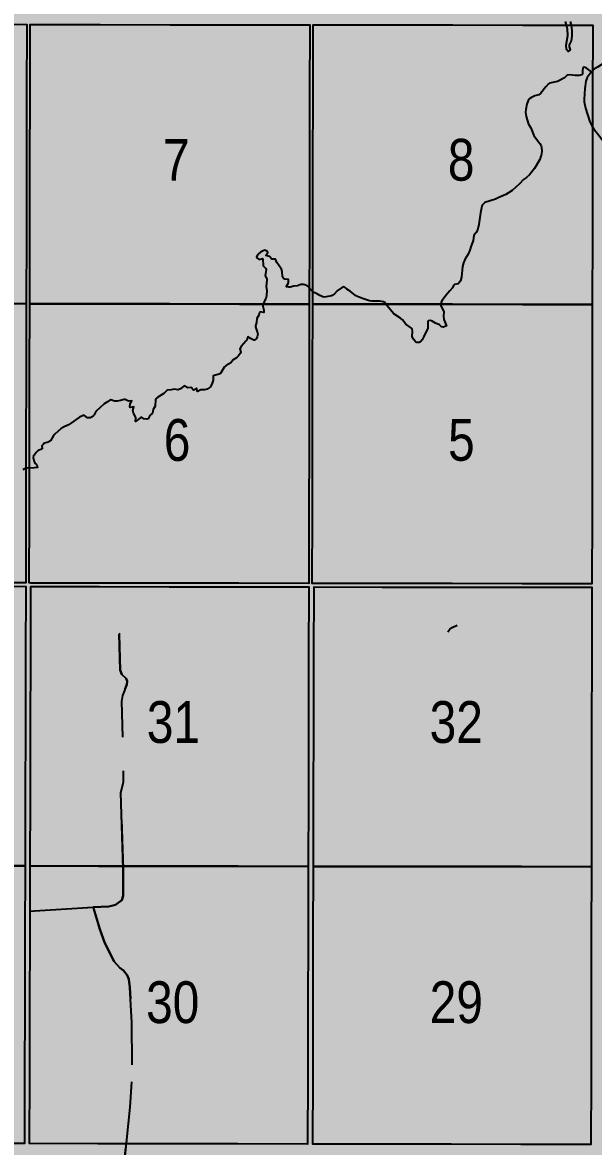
# Model space of a CAD drawing. Extents: x 403018 to 417191, y 6033193 to 6042673.
# Drawn here: x 414358.1 to 414467.5, y 6037482.5 to 6037697.9 of the extents above; entities that cross this region are included whole.
import ezdxf

# ---------------------------------------------------------------- set-up
doc = ezdxf.new("R2010")
doc.units = 0
doc.header["$LTSCALE"] = 5
doc.linetypes.add('DASHED2', pattern=[9.525, 6.35, -3.175])
for name, color, linetype in [('Quarters', 8, 'Continuous'), ('RoadSeg', 57, 'DASHED2'), ('T-WATER', 160, 'Continuous')]:
    doc.layers.add(name, color=color, linetype=linetype)
doc.layers.add('ROUTE-MAP-BACKGROUND-H', color=7, linetype='Continuous', true_color=0xf0ebff)
doc.styles.add('120', font='ARIALN.TTF', dxfattribs={"height": 13})

msp = doc.modelspace()

# ---------------------------------------------------------------- hatches: boundary and pattern name
at = {"layer": 'ROUTE-MAP-BACKGROUND-H'}
h = msp.add_hatch(color=256, dxfattribs=at)
h.dxf.hatch_style = 1
h.paths.add_polyline_path([(412923.423, 6037807.465), (416092.9, 6037807.465), (416092.9, 6035965.758), (412923.423, 6035965.758)])

# ---------------------------------------------------------------- linework, layer by layer
at = {"layer": 'Quarters'}
for points in [[(414358.801, 6037657.393), (414358.776, 6037644.017), (414345.398, 6037644.082), (414332.02, 6037644.147), (414318.642, 6037644.212), (414305.598, 6037644.276), (414305.637, 6037657.666), (414305.675, 6037671.056), (414305.713, 6037684.446), (414305.752, 6037697.836), (414318.782, 6037697.759), (414332.147, 6037697.679), (414345.511, 6037697.6), (414358.876, 6037697.52), (414358.851, 6037684.144), (414358.826, 6037670.768), (414358.801, 6037657.393)], [(414372.836, 6037643.998), (414359.446, 6037644.016), (414359.471, 6037657.392), (414359.496, 6037670.768), (414359.521, 6037684.144), (414359.546, 6037697.52), (414372.925, 6037697.512), (414386.304, 6037697.504), (414399.694, 6037697.499), (414413.084, 6037697.494), (414413.063, 6037684.11), (414413.041, 6037670.726), (414413.019, 6037657.338), (414412.996, 6037643.95), (414399.611, 6037643.965), (414386.227, 6037643.979), (414372.836, 6037643.998)], [(414427.055, 6037643.932), (414413.666, 6037643.949), (414413.688, 6037657.337), (414413.711, 6037670.725), (414413.733, 6037684.109), (414413.754, 6037697.493), (414427.139, 6037697.474), (414440.525, 6037697.454), (414453.913, 6037697.438), (414467.301, 6037697.421), (414467.281, 6037684.038), (414467.262, 6037670.655), (414467.242, 6037657.269), (414467.222, 6037643.882), (414453.833, 6037643.899), (414440.444, 6037643.916), (414427.055, 6037643.932)], [(414358.701, 6037603.886), (414358.676, 6037590.508), (414345.285, 6037590.555), (414331.893, 6037590.601), (414331.894, 6037590.936), (414318.502, 6037590.983), (414305.446, 6037591.028), (414305.483, 6037604.094), (414305.522, 6037617.496), (414305.56, 6037630.886), (414305.598, 6037644.276), (414318.642, 6037644.212), (414332.02, 6037644.147), (414345.398, 6037644.082), (414358.776, 6037644.017), (414358.751, 6037630.64), (414358.726, 6037617.264), (414358.701, 6037603.886)], [(414359.681, 6037590.507), (414359.346, 6037590.508), (414359.371, 6037603.885), (414359.396, 6037617.263), (414359.421, 6037630.639), (414359.446, 6037644.016), (414372.836, 6037643.998), (414386.227, 6037643.979), (414399.611, 6037643.965), (414412.996, 6037643.95), (414412.974, 6037630.561), (414412.951, 6037617.173), (414412.931, 6037603.802), (414412.91, 6037590.431), (414399.519, 6037590.451), (414386.129, 6037590.471), (414372.737, 6037590.489), (414359.681, 6037590.507)], [(414413.915, 6037590.429), (414413.58, 6037590.43), (414413.6, 6037603.801), (414413.621, 6037617.172), (414413.643, 6037630.561), (414413.666, 6037643.949), (414427.055, 6037643.932), (414440.444, 6037643.916), (414453.833, 6037643.899), (414467.222, 6037643.882), (414467.203, 6037630.502), (414467.183, 6037617.121), (414467.163, 6037603.738), (414467.143, 6037590.355), (414453.753, 6037590.373), (414440.362, 6037590.392), (414426.971, 6037590.411), (414413.915, 6037590.429)], [(414358.576, 6037549.67), (414358.543, 6037536.281), (414345.146, 6037536.328), (414331.75, 6037536.376), (414318.353, 6037536.423), (414305.291, 6037536.47), (414305.329, 6037549.857), (414305.366, 6037563.244), (414305.405, 6037576.634), (414305.443, 6037590.023), (414318.5, 6037589.978), (414331.892, 6037589.932), (414345.283, 6037589.885), (414358.675, 6037589.839), (414358.642, 6037576.449), (414358.608, 6037563.058), (414358.576, 6037549.67)], [(414372.609, 6037536.262), (414359.547, 6037536.28), (414359.58, 6037549.668), (414359.613, 6037563.057), (414359.646, 6037576.447), (414359.679, 6037589.838), (414372.736, 6037589.82), (414386.127, 6037589.801), (414399.518, 6037589.781), (414412.909, 6037589.761), (414412.881, 6037576.371), (414412.852, 6037562.98), (414412.824, 6037549.592), (414412.797, 6037536.204), (414399.401, 6037536.224), (414386.005, 6037536.243), (414372.609, 6037536.262)], [(414426.862, 6037536.184), (414413.801, 6037536.202), (414413.829, 6037549.591), (414413.857, 6037562.979), (414413.885, 6037576.369), (414413.914, 6037589.76), (414426.97, 6037589.741), (414440.361, 6037589.723), (414453.752, 6037589.704), (414467.142, 6037589.685), (414467.119, 6037576.294), (414467.095, 6037562.904), (414467.072, 6037549.515), (414467.049, 6037536.127), (414453.653, 6037536.146), (414440.258, 6037536.165), (414426.862, 6037536.184)], [(414358.445, 6037496.115), (414358.413, 6037483.062), (414345.012, 6037483.111), (414331.61, 6037483.159), (414318.208, 6037483.208), (414305.141, 6037483.255), (414305.178, 6037496.308), (414305.215, 6037509.695), (414305.253, 6037523.082), (414305.291, 6037536.47), (414318.353, 6037536.423), (414331.75, 6037536.376), (414345.146, 6037536.328), (414358.543, 6037536.281), (414358.51, 6037522.893), (414358.478, 6037509.504), (414358.445, 6037496.115)], [(414372.484, 6037483.043), (414359.418, 6037483.061), (414359.449, 6037496.114), (414359.482, 6037509.503), (414359.515, 6037522.891), (414359.547, 6037536.28), (414372.609, 6037536.262), (414386.005, 6037536.243), (414399.401, 6037536.224), (414412.797, 6037536.204), (414412.769, 6037522.815), (414412.741, 6037509.427), (414412.713, 6037496.038), (414412.686, 6037482.985), (414399.285, 6037483.004), (414385.885, 6037483.024), (414372.484, 6037483.043)], [(414426.756, 6037482.965), (414413.69, 6037482.983), (414413.717, 6037496.037), (414413.745, 6037509.425), (414413.773, 6037522.814), (414413.801, 6037536.202), (414426.862, 6037536.184), (414440.258, 6037536.165), (414453.653, 6037536.146), (414467.049, 6037536.127), (414467.026, 6037522.739), (414467.003, 6037509.35), (414466.98, 6037495.961), (414466.958, 6037482.908), (414453.557, 6037482.927), (414440.157, 6037482.946), (414426.756, 6037482.965)]]:
    msp.add_lwpolyline(points, close=True, dxfattribs=at)
at = {"layer": 'RoadSeg', "flags": 128}
for points in [[(414495.134, 6037409.072), (414485.611, 6037407.64), (414483.646, 6037407.573), (414482.947, 6037407.74), (414482.247, 6037408.173), (414481.748, 6037408.805), (414475.587, 6037419.261), (414474.655, 6037420.56), (414473.622, 6037421.626), (414448.747, 6037439.574), (414446.749, 6037440.607), (414444.119, 6037441.339), (414439.124, 6037442.005), (414432.097, 6037442.105), (414427.402, 6037441.905), (414425.604, 6037441.406), (414404.891, 6037432.348), (414403.293, 6037431.782), (414402.028, 6037431.582), (414393.969, 6037432.448), (414391.871, 6037432.815), (414390.772, 6037433.347), (414389.607, 6037434.546), (414381.848, 6037445.302), (414379.384, 6037448.066), (414377.319, 6037449.864), (414376.553, 6037450.896), (414376.386, 6037451.695), (414376.853, 6037466.114), (414377.386, 6037475.339), (414377.385, 6037475.838), (414377.619, 6037480.001), (414378.618, 6037490.057), (414379.084, 6037496.784), (414378.984, 6037506.274), (414378.618, 6037512.968), (414378.418, 6037514.566), (414378.085, 6037515.332), (414377.419, 6037516.264), (414376.72, 6037516.764), (414375.654, 6037517.962), (414373.856, 6037521.492), (414372.857, 6037524.19), (414371.591, 6037528.385), (414338.325, 6037526.388), (414305.691, 6037524.656), (414302.294, 6037524.589), (414299.73, 6037524.323), (414287.875, 6037523.69), (414287.742, 6037536.444), (414288.042, 6037569.577), (414288.042, 6037589.924), (414288.275, 6037590.29), (414288.674, 6037590.523), (414292.87, 6037590.523), (414288.674, 6037590.523), (414288.275, 6037590.29), (414288.042, 6037589.924), (414288.042, 6037569.577), (414287.742, 6037536.444), (414287.875, 6037523.69), (414236.56, 6037520.493), (414235.694, 6037520.327), (414233.496, 6037520.327), (414218.944, 6037519.528), (414217.313, 6037518.962), (414214.482, 6037517.263), (414212.317, 6037515.732), (414199.464, 6037507.806), (414190.739, 6037502.245), (414188.208, 6037500.447), (414186.21, 6037499.648), (414181.115, 6037499.614), (414178.651, 6037499.248), (414181.115, 6037499.614), (414186.21, 6037499.648), (414188.208, 6037500.447), (414190.739, 6037502.245), (414199.464, 6037507.806), (414212.317, 6037515.732), (414214.482, 6037517.263), (414217.313, 6037518.962), (414218.944, 6037519.528), (414233.496, 6037520.327), (414235.694, 6037520.327), (414236.56, 6037520.493), (414287.875, 6037523.69), (414299.73, 6037524.323), (414302.294, 6037524.589), (414305.691, 6037524.656), (414338.325, 6037526.388), (414371.591, 6037528.385), (414374.588, 6037528.485), (414375.854, 6037528.852), (414377.119, 6037529.751), (414377.319, 6037530.55), (414377.319, 6037535.745), (414376.886, 6037550.363), (414377.386, 6037552.361), (414377.419, 6037553.993), (414377.019, 6037567.813), (414377.219, 6037568.978), (414378.051, 6037571.076), (414378.085, 6037571.676), (414377.918, 6037572.208), (414377.086, 6037572.941), (414376.753, 6037573.807), (414376.586, 6037580.733), (414376.719, 6037580.833), (414376.586, 6037580.733), (414376.753, 6037573.807), (414377.086, 6037572.941), (414377.918, 6037572.208), (414378.085, 6037571.676), (414378.051, 6037571.076), (414377.219, 6037568.978), (414377.019, 6037567.813), (414377.419, 6037553.993), (414377.386, 6037552.361), (414376.886, 6037550.363), (414377.319, 6037535.745), (414377.319, 6037530.55), (414377.119, 6037529.751), (414375.854, 6037528.852), (414374.588, 6037528.485), (414371.591, 6037528.385)], [(414292.87, 6037590.523), (414288.674, 6037590.523), (414288.275, 6037590.29), (414288.042, 6037589.924), (414288.042, 6037569.577), (414287.742, 6037536.444), (414287.875, 6037523.69), (414299.73, 6037524.323), (414302.294, 6037524.589), (414305.691, 6037524.656), (414338.325, 6037526.388), (414371.591, 6037528.385), (414372.857, 6037524.19), (414373.856, 6037521.492), (414375.654, 6037517.962), (414376.72, 6037516.764), (414377.419, 6037516.264), (414378.085, 6037515.332), (414378.418, 6037514.566), (414378.618, 6037512.968), (414378.984, 6037506.274), (414379.084, 6037496.784), (414378.618, 6037490.057), (414377.619, 6037480.001), (414377.385, 6037475.838), (414377.386, 6037475.339), (414376.853, 6037466.114), (414376.386, 6037451.695), (414376.553, 6037450.896), (414377.319, 6037449.864), (414379.384, 6037448.066), (414381.848, 6037445.302), (414389.607, 6037434.546), (414390.772, 6037433.347), (414391.871, 6037432.815), (414393.969, 6037432.448), (414402.028, 6037431.582), (414403.293, 6037431.782), (414404.891, 6037432.348), (414425.604, 6037441.406), (414427.402, 6037441.905), (414432.097, 6037442.105), (414439.124, 6037442.005), (414444.119, 6037441.339), (414446.749, 6037440.607), (414448.747, 6037439.574), (414466.773, 6037426.568), (414448.747, 6037439.574), (414446.749, 6037440.607), (414444.119, 6037441.339), (414439.124, 6037442.005), (414432.097, 6037442.105), (414427.402, 6037441.905), (414425.604, 6037441.406), (414404.891, 6037432.348), (414403.293, 6037431.782), (414402.028, 6037431.582), (414393.969, 6037432.448), (414391.871, 6037432.815), (414390.772, 6037433.347), (414389.607, 6037434.546), (414381.848, 6037445.302), (414379.384, 6037448.066), (414377.319, 6037449.864), (414376.553, 6037450.896), (414376.386, 6037451.695), (414376.853, 6037466.114), (414377.386, 6037475.339), (414377.385, 6037475.838)]]:
    msp.add_lwpolyline(points, dxfattribs=at)
at = {"layer": 'T-WATER'}
msp.add_lwpolyline([(414462.953, 6037698.096), (414463.148, 6037697.426), (414463.307, 6037696.373), (414463.307, 6037695.278), (414463.143, 6037694.42), (414462.818, 6037693.659), (414462.785, 6037693.232), (414462.966, 6037692.667), (414462.626, 6037692.38), (414462.626, 6037692.38), (414462.306, 6037692.762), (414462.197, 6037693.6), (414462.526, 6037695.452), (414462.478, 6037696.623), (414462.299, 6037697.427), (414462.084, 6037698.097)], dxfattribs=at)
at = {"layer": 'T-WATER', "linetype": 'Continuous', "flags": 128}
for points in [[(414477.549, 6037699.057), (414477.178, 6037697.792), (414476.829, 6037697.133), (414476.346, 6037696.592), (414474.658, 6037694.974), (414473.128, 6037693.257), (414469.833, 6037690.357), (414468.226, 6037689.389), (414467.662, 6037689.016), (414467.468, 6037688.824), (414467.079, 6037688.441)], [(414467.079, 6037688.441), (414466.797, 6037688.652), (414466.79, 6037688.657), (414466.038, 6037689.218), (414465.6, 6037689.381), (414465.5, 6037689.291), (414465.347, 6037688.761), (414465.356, 6037688.027), (414465.233, 6037687.912), (414464.726, 6037687.756), (414464.02, 6037687.755), (414462.86, 6037687.912), (414462.377, 6037687.831), (414461.875, 6037687.297), (414460.579, 6037686.592), (414459.022, 6037686.283), (414458.848, 6037686.157), (414458.319, 6037685.567), (414457.392, 6037684.365), (414456.993, 6037684.066), (414456.206, 6037683.877), (414455.555, 6037683.577), (414455.269, 6037683.349), (414454.959, 6037682.953), (414454.685, 6037682.261), (414454.513, 6037681.255), (414454.451, 6037680.76), (414454.55, 6037679.941), (414455.006, 6037678.436), (414455.418, 6037677.717), (414456.029, 6037676.269), (414456.511, 6037675.556), (414457.161, 6037674.735), (414457.414, 6037674.307), (414457.503, 6037674.037), (414457.549, 6037673.191), (414457.406, 6037672.432), (414457.367, 6037672.322), (414457.137, 6037671.668), (414456.15, 6037669.934), (414455.216, 6037668.74), (414454.64, 6037668.218), (414454.055, 6037667.817), (414453.298, 6037666.986), (414451.861, 6037665.708), (414450.674, 6037664.96), (414449.316, 6037664.381), (414448.7, 6037664.035), (414446.604, 6037663.417), (414446.147, 6037662.924), (414446.059, 6037662.713), (414445.808, 6037661.459), (414445.462, 6037659.189), (414445.196, 6037658.105), (414445.001, 6037657.647), (414444.546, 6037657.109), (414444.426, 6037656.155), (414443.932, 6037654.938), (414443.775, 6037654.27), (414443.443, 6037653.552), (414442.885, 6037652.631), (414442.548, 6037651.881), (414442.385, 6037651.132), (414442.15, 6037649.114), (414441.958, 6037648.426), (414441.861, 6037648.215), (414441.537, 6037647.841), (414440.817, 6037647.726), (414440.659, 6037647.55), (414440.415, 6037647.089), (414439.91, 6037646.47), (414439.187, 6037645.583), (414438.441, 6037644.669), (414438.261, 6037644.326), (414438.176, 6037643.84), (414438.226, 6037643.634), (414438.75, 6037642.554), (414438.739, 6037641.666), (414438.807, 6037640.986), (414439.271, 6037639.81), (414438.702, 6037639.538), (414438.336, 6037639.625), (414437.916, 6037639.953), (414437.202, 6037640.274), (414436.559, 6037640.703), (414436.221, 6037640.804), (414435.761, 6037640.741), (414435.711, 6037640.605), (414435.736, 6037639.862), (414435.689, 6037639.366), (414434.947, 6037637.763)], [(414467.079, 6037688.441), (414466.796, 6037688.162), (414466.216, 6037687.412), (414465.96, 6037686.672), (414465.761, 6037685.294), (414465.648, 6037683.216), (414465.664, 6037682.718), (414465.928, 6037681.513), (414466.774, 6037678.871), (414467.106, 6037678.144), (414467.44, 6037677.596), (414469.724, 6037674.656)], [(414434.947, 6037637.763), (414434.611, 6037637.135), (414434.322, 6037636.738), (414434.077, 6037636.598), (414433.574, 6037636.568), (414433.423, 6037636.649), (414432.944, 6037637.217), (414432.718, 6037637.661), (414432.759, 6037638.737), (414432.683, 6037639.216), (414432.565, 6037639.363), (414431.518, 6037640.127), (414430.854, 6037640.91), (414430.482, 6037641.243), (414429.227, 6037642.06), (414427.838, 6037643.711), (414427.459, 6037644.273), (414427.211, 6037644.412), (414426.507, 6037644.547), (414425.059, 6037644.522), (414424.566, 6037644.606), (414423.178, 6037645.034), (414421.932, 6037645.556), (414421.853, 6037645.621), (414420.834, 6037646.462), (414420.216, 6037646.809), (414419.975, 6037647.039), (414419.581, 6037647.297), (414419.355, 6037647.231), (414418.338, 6037646.494), (414417.838, 6037645.935), (414417.379, 6037645.631), (414417.234, 6037645.535), (414416.224, 6037645.334), (414415.731, 6037645.313), (414415.486, 6037645.393), (414415.046, 6037645.636), (414414.385, 6037646.001), (414413.73, 6037646.272), (414413.127, 6037646.932), (414412.777, 6037647.315), (414412.588, 6037647.448), (414412.459, 6037647.502), (414412.126, 6037647.643), (414411.869, 6037647.711), (414411.369, 6037647.72), (414410.725, 6037647.47), (414410.023, 6037647.4), (414409.324, 6037647.201), (414409.071, 6037647.177), (414408.622, 6037647.278), (414408.643, 6037647.408), (414408.928, 6037647.9), (414409.029, 6037648.204), (414409.013, 6037648.665), (414408.314, 6037648.721), (414408.155, 6037648.811), (414407.843, 6037649.212), (414407.81, 6037650.179), (414407.68, 6037650.66), (414406.816, 6037651.946), (414406.508, 6037652.59), (414405.822, 6037652.574), (414405.361, 6037653.08), (414404.697, 6037653.259), (414405.068, 6037653.853), (414404.97, 6037654.026), (414404.482, 6037654.262), (414404.169, 6037654.175), (414403.676, 6037653.916), (414403.28, 6037653.612), (414403.072, 6037653.404), (414402.882, 6037652.969), (414402.952, 6037652.802), (414403.387, 6037652.503), (414404.017, 6037652.727), (414404.102, 6037652.598), (414404.147, 6037651.304), (414404.695, 6037650.809), (414404.727, 6037650.587), (414404.531, 6037649.368), (414404.851, 6037648.779), (414404.891, 6037648.531), (414404.762, 6037647.328), (414404.856, 6037646.491), (414404.775, 6037645.659), (414404.732, 6037645.215), (414404.643, 6037644.937), (414404.091, 6037643.819), (414404.098, 6037643.561), (414404.279, 6037642.788)], [(414404.279, 6037642.788), (414404.283, 6037642.338), (414403.607, 6037642.499), (414403.493, 6037642.342), (414403.345, 6037641.809), (414402.929, 6037641.211), (414402.876, 6037640.428), (414402.695, 6037639.769), (414402.711, 6037639.604), (414403.082, 6037638.473), (414403.114, 6037638.196), (414403.026, 6037637.704), (414402.881, 6037637.381), (414402.513, 6037637.068), (414402.355, 6037637.071), (414401.871, 6037637.292), (414401.253, 6037637.683), (414401.169, 6037637.577), (414401.007, 6037637.042), (414400.875, 6037636.849), (414399.933, 6037635.836), (414399.716, 6037635.392), (414399.895, 6037634.737), (414399.833, 6037634.56), (414399.389, 6037634.006), (414399.029, 6037633.66), (414398.401, 6037633.287), (414397.952, 6037632.728), (414397.078, 6037632.22), (414396.723, 6037631.868), (414395.99, 6037630.656), (414395.764, 6037630.529), (414395.011, 6037630.362), (414394.568, 6037630.207), (414394.597, 6037629.362), (414394.359, 6037628.628), (414393.991, 6037628.032), (414393.438, 6037627.629), (414392.947, 6037627.514), (414392.211, 6037627.512), (414391.604, 6037627.183), (414391.387, 6037627.845), (414390.8, 6037627.455), (414390.384, 6037627.976), (414389.713, 6037627.934), (414389.062, 6037628.271), (414388.33, 6037627.705), (414387.862, 6037627.542), (414387.211, 6037627.686), (414386.518, 6037627.517), (414385.761, 6037627.485), (414385.627, 6037627.344), (414385.16, 6037626.853), (414383.98, 6037626.113), (414383.593, 6037625.811), (414383.531, 6037625.663), (414383.466, 6037624.425), (414383.067, 6037623.766), (414382.99, 6037623.076), (414382.476, 6037622.576), (414382.153, 6037621.968), (414381.882, 6037621.885), (414381.292, 6037622), (414380.887, 6037622.285), (414380.716, 6037622.252), (414379.693, 6037621.489), (414379.756, 6037622.252), (414379.316, 6037623.063), (414379.216, 6037623.551), (414379.383, 6037624.249), (414378.671, 6037624.151), (414378.611, 6037624.28), (414378.685, 6037624.831), (414379.03, 6037625.419), (414378.365, 6037625.325), (414377.761, 6037625.678), (414377.54, 6037625.668), (414376.849, 6037625.459), (414376.179, 6037625.341), (414375.682, 6037625.369), (414374.997, 6037625.629), (414374.774, 6037625.531), (414374.367, 6037625.196), (414373.697, 6037624.855), (414373.551, 6037624.729), (414373.02, 6037624.178), (414372.118, 6037623.367), (414371.813, 6037622.766), (414371.665, 6037622.584), (414371.259, 6037622.292), (414371.021, 6037622.189)], [(414371.021, 6037622.189), (414370.523, 6037622.161), (414369.915, 6037622.613), (414369.657, 6037622.598), (414369.005, 6037622.3), (414367.278, 6037621.053), (414366.854, 6037620.791), (414365.911, 6037620.384), (414365.487, 6037620.12), (414364.28, 6037619.004), (414363.916, 6037618.668), (414363.398, 6037617.771), (414362.985, 6037617.489), (414362.096, 6037617.247), (414362.067, 6037617.13), (414361.739, 6037616.781), (414361.846, 6037616.238), (414360.979, 6037615.867), (414360.659, 6037615.513), (414360.391, 6037615.096), (414360.143, 6037614.935), (414360.131, 6037614.585), (414360.224, 6037613.978), (414360.432, 6037613.495), (414360.796, 6037613.169), (414360.93, 6037612.637), (414360.346, 6037612.559), (414359.003, 6037612.544), (414358.797, 6037612.489), (414358.466, 6037612.399), (414358.126, 6037612.174)], [(414439.572, 6037581.158), (414439.949, 6037581.679), (414440.355, 6037581.992), (414441.34, 6037582.44)]]:
    msp.add_lwpolyline(points, dxfattribs=at)

# ---------------------------------------------------------------- texts
at = {"layer": 'RoadSeg', "style": '120'}
for s, height, p in [('8', 8.004, (414439.543, 6037667.62)), ('7', 8.004, (414384.981, 6037667.6)), ('6', 8.004, (414385.127, 6037613.918)), ('5', 8.004, (414439.59, 6037613.943)), ('31', 8.0041, (414381.878, 6037559.861)), ('32', 8.0041, (414436.058, 6037559.861)), ('30', 8.0041, (414381.738, 6037506.168)), ('29', 8.0041, (414436.07, 6037506.177))]:
    msp.add_text(s, height=height, dxfattribs=at).set_placement(p)
msp.add_text('65-21-5', height=39.983, rotation=359.95761, dxfattribs=at).set_placement((414420.944, 6037601.247))

doc.saveas('drawing.dxf')
